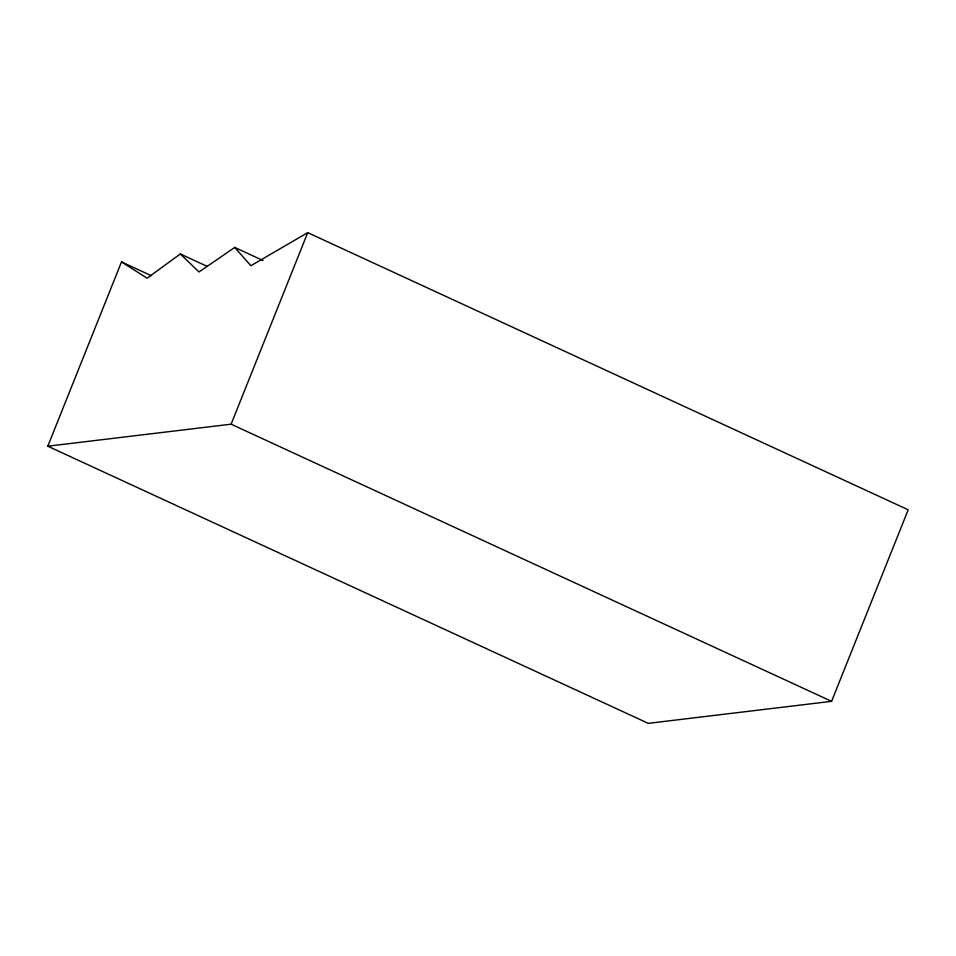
<?xml version="1.0" encoding="UTF-8"?>
<svg xmlns="http://www.w3.org/2000/svg" width="956" height="956" viewBox="0 0 956 956"><rect width="100%" height="100%" fill="white"/><g stroke="black" fill="none" stroke-linecap="round" stroke-linejoin="round"><path stroke-width="1.43" d="M121.508 261.92L147.14 278.196L180.314 253.961L199.003 271.97L234.722 247.437L250.878 265.744L307.724 232.655L908.2 509.799L831.589 701.334L648.276 723.345L47.8 446.201L121.508 261.92L151.323 275.687M47.8 446.201L231.113 424.189L307.724 232.655M234.722 247.437L263.079 260.522M180.314 253.961L207.321 266.437M231.113 424.189L831.589 701.334"/></g></svg>
